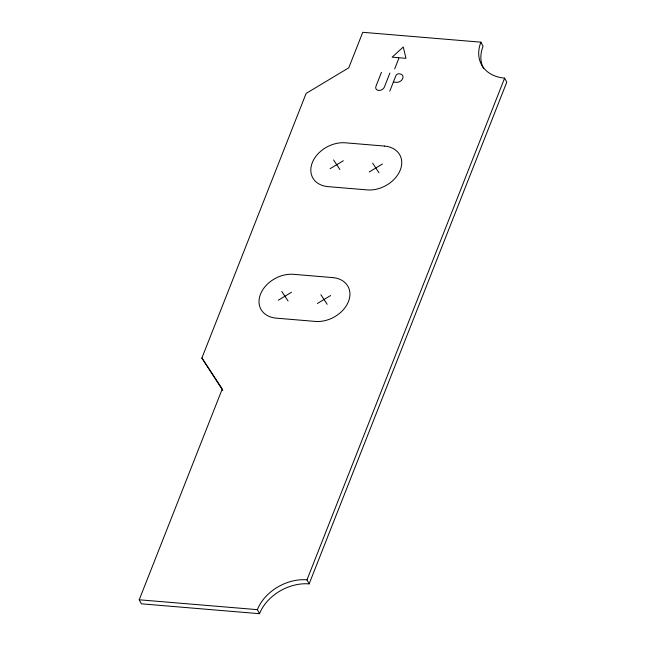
<?xml version="1.0" encoding="UTF-8"?>
<svg xmlns="http://www.w3.org/2000/svg" width="646" height="646" viewBox="0 0 646 646"><rect width="100%" height="100%" fill="white"/><g stroke="black" fill="none" stroke-linecap="round" stroke-linejoin="round"><path stroke-width="0.97" d="M201.891 358.021L306.115 93.436L348.775 67.798L362.761 32.3L480.915 42.176A40.973 30.386 -28.1 0 0 504.623 78.118L506.779 82.155L309.143 583.887A40.973 30.386 -28.1 0 0 259.53 613.7L141.377 603.824L139.221 599.787L222.281 388.932L201.891 358.021L222.781 390.475M381.447 72.352L375.956 86.281A4.724 3.505 -28.1 0 0 378.685 90.432A4.724 3.505 -28.1 0 0 384.41 86.992L389.901 73.055M394.649 68.928L399.05 57.76L405.971 58.334L403.29 47.005L392.13 57.179L398.566 57.72M389.78 91.159L395.877 75.679A2.56 1.898 -28.1 0 1 398.978 73.814L399.696 73.878A5.265 3.908 -28.1 0 1 402.741 78.497A5.265 3.908 -28.1 0 1 396.369 82.325L393.85 82.115M139.221 599.787L257.383 609.654A40.973 30.386 -28.1 0 1 306.987 579.842L504.623 78.118M330.106 168.695L343.341 160.749M369.213 171.965L382.44 164.011M278.305 300.212L291.532 292.258M317.404 303.483L330.631 295.529M372.661 163.196L378.984 172.781M333.562 159.933L339.885 169.518M320.86 294.713L327.183 304.298M281.761 291.443L288.084 301.028M480.915 42.176L483.071 46.213A40.973 30.386 -28.1 0 0 483.644 68.678M306.987 579.842L309.143 583.887M257.383 609.654L259.53 613.7M384.459 146.069L345.36 142.806A27.31 20.26 -28.1 0 0 312.284 162.679A27.31 20.26 -28.1 0 0 328.087 186.637L367.186 189.908A27.31 20.26 -28.1 0 0 400.262 170.035A27.31 20.26 -28.1 0 0 384.459 146.069M332.65 277.586L293.55 274.316A27.31 20.26 -28.1 0 0 260.483 294.196A27.31 20.26 -28.1 0 0 276.286 318.155L315.385 321.425A27.31 20.26 -28.1 0 0 348.46 301.545A27.31 20.26 -28.1 0 0 332.65 277.586"/></g></svg>
